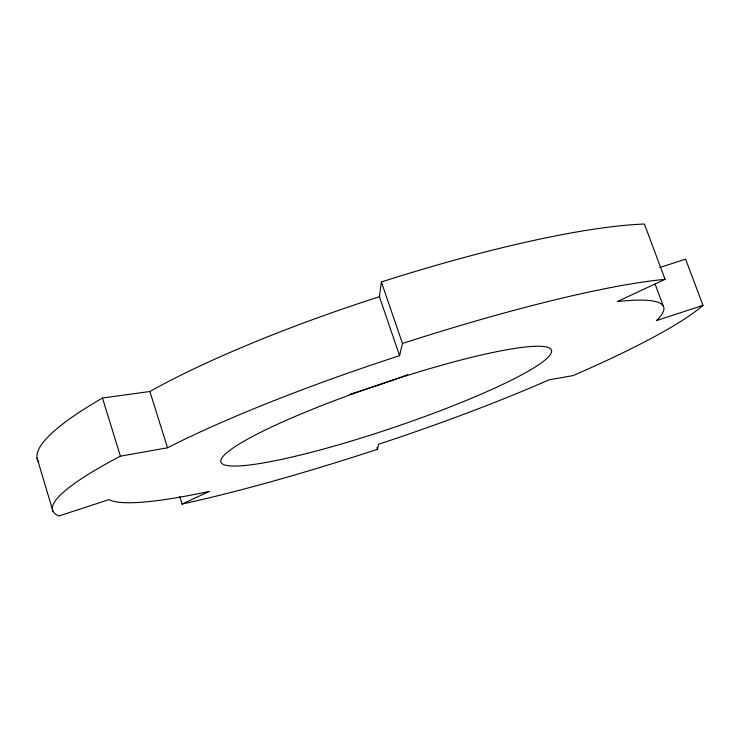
<?xml version="1.0" encoding="UTF-8"?>
<svg xmlns="http://www.w3.org/2000/svg" width="740" height="740" viewBox="0 0 740 740"><rect width="100%" height="100%" fill="white"/><g stroke="black" fill="none" stroke-linecap="round" stroke-linejoin="round"><path stroke-width="1.11" d="M179.681 496.364L182.086 504.07L209.328 491.397A294.622 38.702 -18.7 0 1 109.03 499.611L59.024 515.956A349.373 46.269 -18.7 0 1 120.407 456.182L167.518 447.793A294.622 38.702 -18.7 0 1 399.572 355.69L379.426 296.731L381.378 281.959A347.476 58.34 -18.7 0 1 644.41 224.044L665.075 279.332L617.216 301.596A294.622 38.702 -18.7 0 1 656.352 320.642L703 305.389L685.582 259.157L659.645 267.556M182.086 504.07A349.373 46.269 -18.7 0 0 377.446 449.291L378.649 444.213A294.622 38.702 -18.7 0 0 548.932 379.879L573.186 375.559A349.373 46.269 -18.7 0 0 703 305.389M399.572 355.69L402.458 343.49L381.378 281.959M38.785 462.26A347.476 58.34 -18.7 0 1 102.481 398.028L149.878 391.497A293.04 48.822 -18.7 0 1 379.426 296.731M655.076 283.993L663.429 306.434M376.901 447.672L377.446 449.291M149.878 391.497L167.518 447.793M102.481 398.028L120.407 456.182M37.037 457.949L53.002 511.331M402.458 343.49A349.373 46.269 -18.7 0 1 665.075 279.332M407.694 374.736A173.595 28.555 -18.7 0 1 349.946 394.281M307.368 453.315A174.501 22.635 -18.7 0 0 551.568 350.566A174.501 22.635 -18.7 0 0 299.598 414.567A174.501 22.635 -18.7 0 0 307.368 453.315"/></g></svg>
